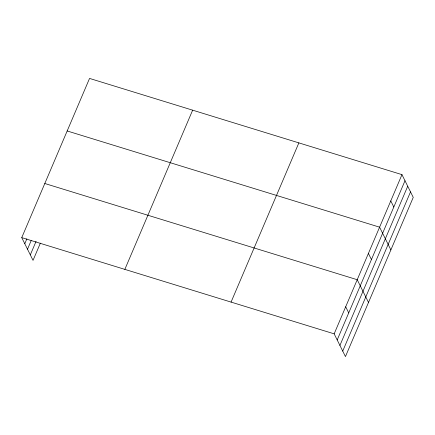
<?xml version="1.0" encoding="UTF-8"?>
<svg xmlns="http://www.w3.org/2000/svg" width="435" height="435" viewBox="0 0 435 435"><rect width="100%" height="100%" fill="white"/><g stroke="black" fill="none" stroke-linecap="round" stroke-linejoin="round"><path stroke-width="0.65" d="M21.75 237.63L89.55 78.42L401.967 174.636L413.25 197.37L345.45 356.58L334.167 333.846L21.75 237.63L33.033 260.364L40.368 243.143M24.779 243.736L26.872 238.815M27.503 249.222L31.173 240.609M30.309 254.877L36.072 241.343M124.845 269.385L192.645 110.169M231.067 302.097L298.867 142.887M334.167 333.846L401.967 174.636M337.196 339.947L404.996 180.737M339.92 345.439L407.72 186.224M342.726 351.094L410.526 191.878M67.175 130.962L379.592 227.173L390.875 249.907M44.8 183.499L357.217 279.716L368.505 302.45M390.777 200.905L393.805 207.006M368.407 253.447L371.436 259.548M345.689 306.778L348.723 312.885"/></g></svg>
